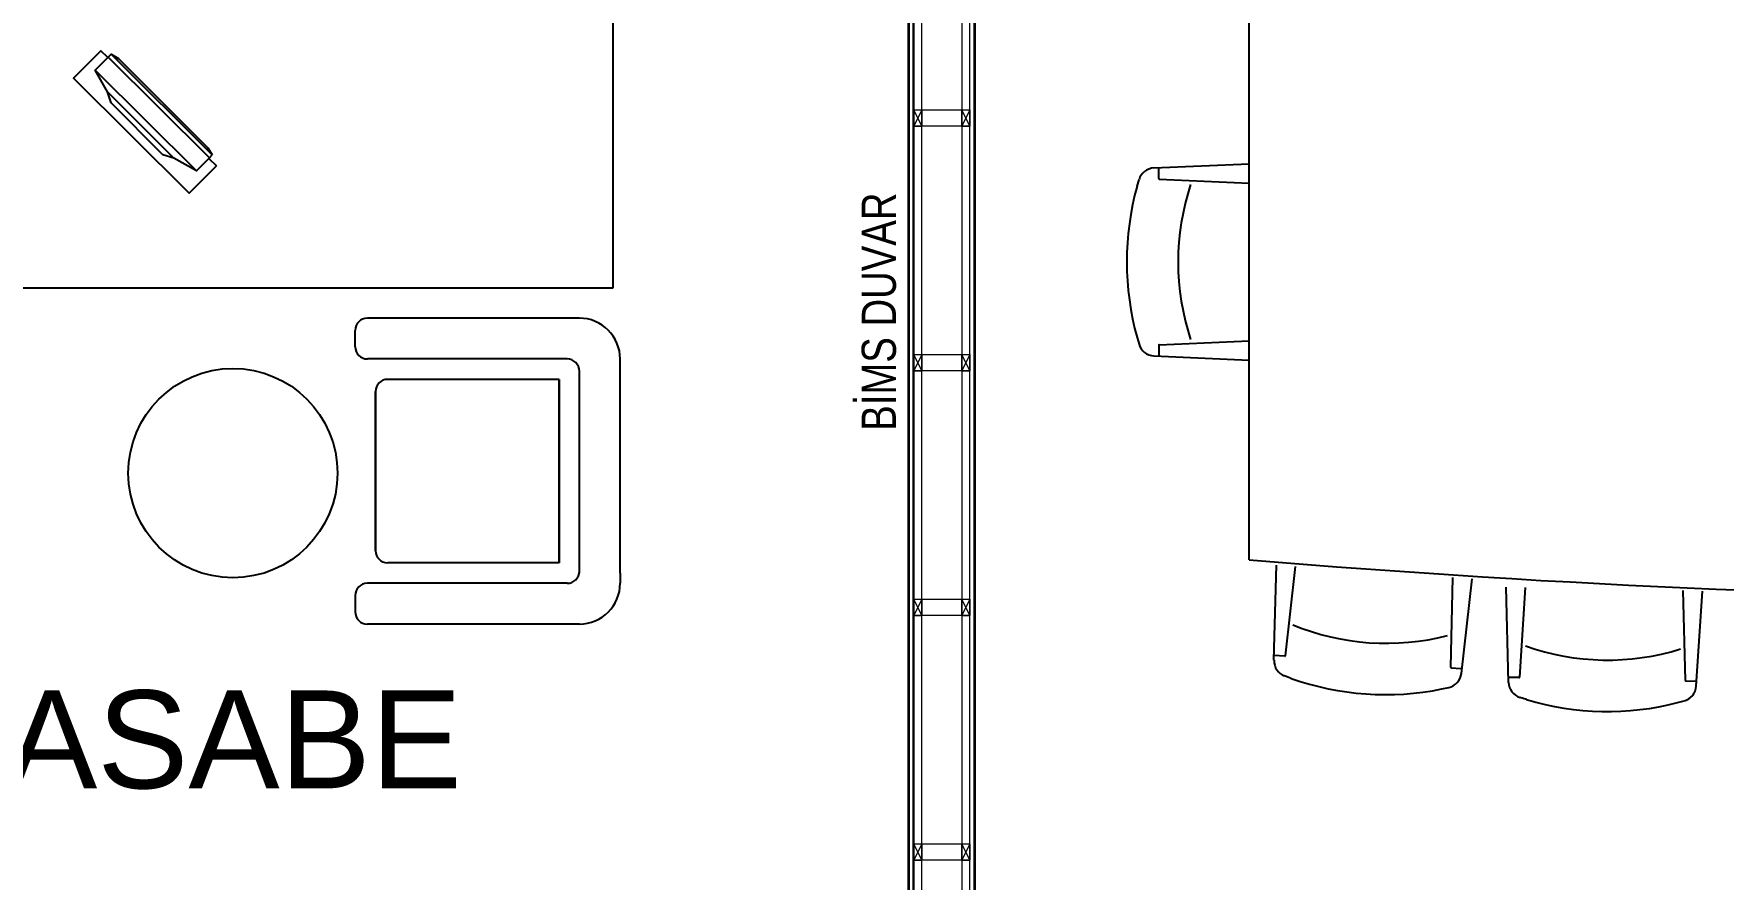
# Model space of a CAD drawing. Header units: centimetres. Extents: x 681015 to 688218, y 3995806 to 4004619.
# Drawn here: x 684278.3 to 684692.6, y 4003012.9 to 4003220.1 of the extents above; entities that cross this region are included whole.
import ezdxf

# ---------------------------------------------------------------- set-up
doc = ezdxf.new("R2010")
doc.units = ezdxf.units.CM
doc.header["$LTSCALE"] = 100
doc.header["$MEASUREMENT"] = 0
doc.layers.add('0 rölöve', color=7, linetype='Continuous', true_color=0xf1380e)
for name, color, linetype in [('A-TEFRİŞ 2', 35, 'Continuous'), ('DUV', 4, 'Continuous'), ('YAZI', 7, 'Continuous')]:
    doc.layers.add(name, color=color, linetype=linetype)
for name, color, linetype, lineweight in [('no3_alçıpan kesit', 14, 'Continuous', 20), ('no3_kutu profil gorunus', 8, 'Continuous', 0), ('no3_kutuprofil kesit', 74, 'Continuous', 18)]:
    doc.layers.add(name, color=color, linetype=linetype, lineweight=lineweight)
doc.styles.add('BAS', font='arial.ttf', dxfattribs={"height": 100})
doc.styles.get("Standard").update_dxf_attribs({"font": 'arial.ttf'})

msp = doc.modelspace()

# ---------------------------------------------------------------- linework, layer by layer
at = {"layer": 'A-TEFRİŞ 2'}
for p, q in [((684576.31, 4003091.2), (684576.31, 4003237.2)), ((684552.98, 4003187.23), (684576.31, 4003188.27)), ((684548.84, 4003182.73), (684549.32, 4003184.36)), ((684554.17, 4003184.62), (684554.17, 4003187.01)), ((684554.27, 4003184.52), (684576.31, 4003183.54)), ((684357.07, 4003143.41), (684357.07, 4003147.41)), ((684412.07, 4003150.41), (684360.07, 4003150.41)), ((684548.84, 4003145.67), (684549.32, 4003144.04)), ((684554.17, 4003143.78), (684554.17, 4003141.01)), ((684554.27, 4003143.88), (684576.31, 4003144.86)), ((684409.07, 4003140.41), (684360.07, 4003140.41)), ((684422.07, 4003087.91), (684422.07, 4003140.41)), ((684552.98, 4003141.17), (684576.31, 4003140.14)), ((684407.07, 4003135.41), (684365.07, 4003135.41)), ((684407.07, 4003135.41), (684365.07, 4003135.41)), ((684407.07, 4003090.41), (684407.07, 4003135.41)), ((684407.07, 4003135.41), (684407.07, 4003090.41)), ((684412.07, 4003087.91), (684412.07, 4003137.41)), ((684362.07, 4003093.41), (684362.07, 4003132.41)), ((684362.07, 4003132.41), (684362.07, 4003093.41)), ((684407.07, 4003090.41), (684365.07, 4003090.41)), ((684407.07, 4003090.41), (684365.07, 4003090.41)), ((684412.07, 4003087.91), (684412.07, 4003088.41)), ((684582.42, 4003066.54), (684583.01, 4003089.89)), ((684585.22, 4003067.65), (684587.73, 4003089.56)), ((684409.07, 4003085.41), (684360.07, 4003085.41)), ((684422.07, 4003087.91), (684422.07, 4003085.41)), ((684625.75, 4003064.82), (684626.31, 4003086.87)), ((684628.37, 4003063.34), (684631.03, 4003086.54)), ((684639.94, 4003061.13), (684639.37, 4003084.48)), ((684642.68, 4003062.37), (684644.09, 4003084.38)), ((684357.07, 4003082.41), (684357.07, 4003078.41)), ((684683.31, 4003061.56), (684682.77, 4003083.62)), ((684685.99, 4003060.22), (684687.49, 4003083.52)), ((684412.07, 4003075.41), (684360.07, 4003075.41)), ((684585.11, 4003067.56), (684582.35, 4003067.75)), ((684625.85, 4003064.72), (684628.24, 4003064.55)), ((684586.62, 4003062.1), (684585.03, 4003062.69)), ((684623.59, 4003059.52), (684625.26, 4003059.89)), ((684642.58, 4003062.28), (684639.81, 4003062.33)), ((684683.4, 4003061.47), (684685.8, 4003061.42)), ((684644.36, 4003056.9), (684642.73, 4003057.41)), ((684681.41, 4003056.16), (684683.05, 4003056.61))]:
    msp.add_line(p, q, dxfattribs=at)
for points in [[(684420.25, 4003157.79), (684270.16, 4003157.79), (684269.98, 4003247.79), (684420.25, 4003247.79), (684420.25, 4003157.79)], [(684296.4, 4003214.29), (684294.7, 4003215.98), (684288.02, 4003209.27), (684316.36, 4003181.04), (684323.04, 4003187.75)], [(684321.32, 4003189.71), (684318.13, 4003186.51), (684312.65, 4003189.64), (684309.95, 4003190.48), (684297.2, 4003203.19), (684296.35, 4003205.87), (684293.33, 4003211.21), (684296.52, 4003214.41)], [(684296.52, 4003214.41), (684297.23, 4003215.12), (684299, 4003214.06), (684320.96, 4003192.19), (684322.03, 4003190.42)], [(684321.32, 4003189.71), (684296.52, 4003214.41)], [(684297.23, 4003215.12), (684322.03, 4003190.42)], [(684293.33, 4003211.21), (684318.13, 4003186.51)], [(684296.48, 4003205.74), (684296.35, 4003205.87)], [(684312.65, 4003189.64), (684296.48, 4003205.74)], [(684309.95, 4003190.48), (684297.2, 4003203.19)], [(684321.2, 4003189.59), (684323.04, 4003187.75)], [(684321.32, 4003189.71), (684322.03, 4003190.42)]]:
    msp.add_lwpolyline(points, dxfattribs=at)
msp.add_circle((684327.1, 4003112.43), 25.65, dxfattribs=at)
for centre, radius, start, end in [((684553.15, 4003183.23), 4, 92.5404, 163.5801), ((684554.27, 4003184.62), 0.1, 180, 267.4596), ((684615.54, 4003164.2), 69.23, 164.4748, 195.5252), ((684619.07, 4003164.19), 60.17, 161.5812, 198.4188), ((684360.07, 4003147.41), 3, 90, 180), ((684412.07, 4003140.41), 10, 0, 90), ((684360.07, 4003143.41), 3, 180, 270), ((684553.15, 4003145.17), 4, 196.4199, 267.4596), ((684554.27, 4003143.78), 0.1, 92.5404, 180), ((684409.07, 4003137.41), 3, 0, 90), ((684365.07, 4003132.41), 3, 90, 180), ((684365.07, 4003132.41), 3, 90, 180), ((684365.07, 4003093.41), 3, 180, 270), ((684365.07, 4003093.41), 3, 180, 270), ((684409.07, 4003088.41), 3, 270, 0), ((684805.63, 4005825.36), 2743.76, 265.20568, 274.79432), ((684805.63, 4005825.36), 2743.76, 265.20568, 274.79432), ((684360.07, 4003082.41), 3, 90, 180), ((684412.07, 4003085.41), 10, 270, 0), ((684360.07, 4003078.41), 3, 180, 270), ((684609.98, 4003130.88), 60.17, 247.5914, 284.4289), ((684585.12, 4003067.66), 0.1, 266.0102, 353.4698), ((684664.27, 4003126.76), 60.17, 250.4445, 287.282), ((684586.42, 4003066.44), 4, 178.5505, 249.5902), ((684625.85, 4003064.82), 0.1, 178.5505, 266.0102), ((684609.75, 4003127.35), 69.23, 250.4849, 281.5354), ((684624.4, 4003063.79), 4, 282.4301, 353.4698), ((684643.94, 4003061.23), 4, 181.4036, 252.4433), ((684642.58, 4003062.38), 0.1, 268.8632, 356.3228), ((684682, 4003060.47), 4, 285.2832, 356.3228), ((684683.41, 4003061.57), 0.1, 181.4036, 268.8632), ((684664.21, 4003123.22), 69.23, 253.338, 284.3884)]:
    msp.add_arc(centre, radius, start, end, dxfattribs=at)
at = {"layer": 'DUV', "lineweight": -2}
for p, q in [((684492.85, 4003407.71), (684492.85, 4002722.71)), ((684492.85, 4003407.71), (684492.85, 4002722.71)), ((684494.04, 4002722.71), (684494.04, 4003407.71))]:
    msp.add_line(p, q, dxfattribs=at)
at = {"layer": 'no3_alçıpan kesit', "lineweight": 35}
for p, q in [((684492.85, 4002722.71), (684492.85, 4003407.71)), ((684509.04, 4002876.51), (684509.04, 4003407.71))]:
    msp.add_line(p, q, dxfattribs=at)
at = {"layer": 'no3_kutu profil gorunus'}
for points in [[(684496.05, 4003407.71), (684494.05, 4003407.71), (684494.05, 4002721.51), (684496.05, 4002721.51)], [(684505.84, 4002713.75), (684507.84, 4002713.75), (684507.84, 4003407.71), (684505.84, 4003407.71)], [(684496.05, 4003201.51), (684505.84, 4003201.51), (684505.84, 4003197.51), (684496.05, 4003197.51)], [(684496.05, 4003141.51), (684505.84, 4003141.51), (684505.84, 4003137.51), (684496.05, 4003137.51)], [(684496.05, 4003081.51), (684505.84, 4003081.51), (684505.84, 4003077.51), (684496.05, 4003077.51)], [(684496.05, 4003021.51), (684505.84, 4003021.51), (684505.84, 4003017.51), (684496.05, 4003017.51)]]:
    msp.add_lwpolyline(points, close=True, dxfattribs=at)
at = {"layer": 'no3_kutuprofil kesit'}
for points in [[(684496.05, 4003201.51), (684496.05, 4003197.51), (684494.05, 4003197.51), (684494.05, 4003201.51), (684496.05, 4003201.51), (684494.05, 4003197.51), (684496.05, 4003197.51), (684494.05, 4003201.51)], [(684496.05, 4003201.51), (684496.05, 4003197.51), (684494.05, 4003197.51), (684494.05, 4003201.51), (684496.05, 4003201.51), (684494.05, 4003197.51), (684496.05, 4003197.51), (684494.05, 4003201.51)], [(684507.84, 4003201.51), (684507.84, 4003197.51), (684505.84, 4003197.51), (684505.84, 4003201.51), (684507.84, 4003201.51), (684505.84, 4003197.51), (684507.84, 4003197.51), (684505.84, 4003201.51)], [(684496.05, 4003141.51), (684496.05, 4003137.51), (684494.05, 4003137.51), (684494.05, 4003141.51), (684496.05, 4003141.51), (684494.05, 4003137.51), (684496.05, 4003137.51), (684494.05, 4003141.51)], [(684496.05, 4003141.51), (684496.05, 4003137.51), (684494.05, 4003137.51), (684494.05, 4003141.51), (684496.05, 4003141.51), (684494.05, 4003137.51), (684496.05, 4003137.51), (684494.05, 4003141.51)], [(684507.84, 4003141.51), (684507.84, 4003137.51), (684505.84, 4003137.51), (684505.84, 4003141.51), (684507.84, 4003141.51), (684505.84, 4003137.51), (684507.84, 4003137.51), (684505.84, 4003141.51)], [(684496.05, 4003081.51), (684496.05, 4003077.51), (684494.05, 4003077.51), (684494.05, 4003081.51), (684496.05, 4003081.51), (684494.05, 4003077.51), (684496.05, 4003077.51), (684494.05, 4003081.51)], [(684496.05, 4003081.51), (684496.05, 4003077.51), (684494.05, 4003077.51), (684494.05, 4003081.51), (684496.05, 4003081.51), (684494.05, 4003077.51), (684496.05, 4003077.51), (684494.05, 4003081.51)], [(684507.84, 4003081.51), (684507.84, 4003077.51), (684505.84, 4003077.51), (684505.84, 4003081.51), (684507.84, 4003081.51), (684505.84, 4003077.51), (684507.84, 4003077.51), (684505.84, 4003081.51)], [(684496.05, 4003021.51), (684496.05, 4003017.51), (684494.05, 4003017.51), (684494.05, 4003021.51), (684496.05, 4003021.51), (684494.05, 4003017.51), (684496.05, 4003017.51), (684494.05, 4003021.51)], [(684496.05, 4003021.51), (684496.05, 4003017.51), (684494.05, 4003017.51), (684494.05, 4003021.51), (684496.05, 4003021.51), (684494.05, 4003017.51), (684496.05, 4003017.51), (684494.05, 4003021.51)], [(684507.84, 4003021.51), (684507.84, 4003017.51), (684505.84, 4003017.51), (684505.84, 4003021.51), (684507.84, 4003021.51), (684505.84, 4003017.51), (684507.84, 4003017.51), (684505.84, 4003021.51)]]:
    msp.add_lwpolyline(points, dxfattribs=at)

# ---------------------------------------------------------------- texts
at = {"layer": '0 rölöve', "color": 252}
msp.add_text('MUHASABE', height=24, dxfattribs=at).set_placement((684195.13, 4003035.16))
at = {"layer": 'YAZI', "style": 'BAS', "width": 0.8}
msp.add_text('BİMS DUVAR ', height=8.4, rotation=90, dxfattribs=at).set_placement((684489.7, 4003122.8))

doc.saveas('drawing.dxf')
